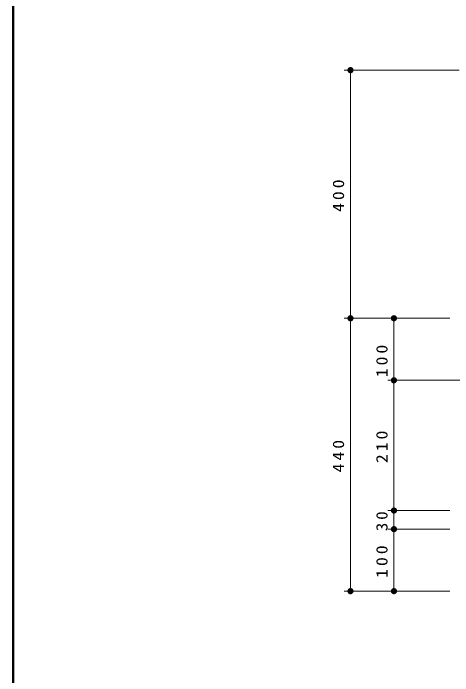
# Model space of a CAD drawing. Units: millimetres on the paper, scale 1:10. Extents: x -365 to 0, y -33 to 257.
# Drawn here: x -365 to -294.2, y 64.6 to 171.4 of the extents above; entities that cross this region are included whole.
import ezdxf

# ---------------------------------------------------------------- set-up
doc = ezdxf.new("R2010")
doc.units = ezdxf.units.MM
doc.layers.add('LY_1', color=7, linetype='Continuous', lineweight=25)
doc.layers.add('LY_2', color=7, linetype='Continuous', lineweight=13)
doc.styles.add('ＭＳ ゴシック', font='')
doc.styles.get('ＭＳ ゴシック').set_extended_font_data('MS Gothic')

# ---------------------------------------------------------------- blocks, each defined once
blk = doc.blocks.new('filled_dot')
at = {"color": 0, "linetype": 'Continuous', "lineweight": -2, "const_width": 1.25}
blk.add_lwpolyline([(-0.625, 0, 1), (0.625, 0, 1)], format="xyb", close=True, dxfattribs=at)

msp = doc.modelspace()

# ---------------------------------------------------------------- linework, layer by layer
at = {"layer": 'LY_1', "lineweight": 13}
for p, q in [((-293.175, 162.254), (-311.675, 162.254)), ((-310.675, 122.254), (-310.675, 162.254)), ((-294.675, 122.254), (-311.675, 122.254)), ((-310.675, 78.254), (-310.675, 122.254)), ((-303.675, 112.254), (-303.675, 122.254)), ((-287.615, 112.254), (-304.675, 112.254)), ((-303.675, 91.254), (-303.675, 112.254)), ((-294.675, 91.254), (-304.675, 91.254)), ((-303.675, 88.254), (-303.675, 91.254)), ((-294.675, 88.254), (-304.675, 88.254)), ((-303.675, 78.254), (-303.675, 88.254)), ((-294.675, 78.254), (-311.675, 78.254)), ((-294.675, 78.254), (-304.675, 78.254))]:
    msp.add_line(p, q, dxfattribs=at)
at = {"layer": 'LY_2', "lineweight": 50}
msp.add_line((-365, 257), (-365, 0), dxfattribs=at)

# ---------------------------------------------------------------- block references
at = {"layer": 'LY_1', "lineweight": 13, "xscale": 0.4, "yscale": 0.4}
for p, rotation in [((-310.675, 162.254), 270), ((-310.675, 122.254), 270), ((-303.675, 122.254), 270), ((-303.675, 112.254), 270), ((-303.675, 112.254), 90), ((-303.675, 91.254), 90), ((-303.675, 91.254), 270), ((-303.675, 88.254), 270), ((-303.675, 88.254), 90), ((-310.675, 78.254), 90), ((-303.675, 78.254), 90)]:
    msp.add_blockref('filled_dot', p, dxfattribs=dict(at, rotation=rotation))

# ---------------------------------------------------------------- texts
at = {"layer": 'LY_1', "char_height": 1.833, "attachment_point": 8, "rotation": 90, "style": 'ＭＳ ゴシック'}
for s, insert in [('\\T1.33;\\W1.15;400', (-311.675, 142.254)), ('\\T1.33;\\W1.15;100', (-304.675, 115.599)), ('\\T1.33;\\W1.15;210', (-304.675, 101.754)), ('\\T1.33;\\W1.15;440', (-311.675, 100.254)), ('\\T1.34;\\W1.1;30', (-304.675, 89.754)), ('\\T1.33;\\W1.15;100', (-304.675, 83.254))]:
    msp.add_mtext(s, dxfattribs=dict(at, insert=insert))

doc.saveas('drawing.dxf')
